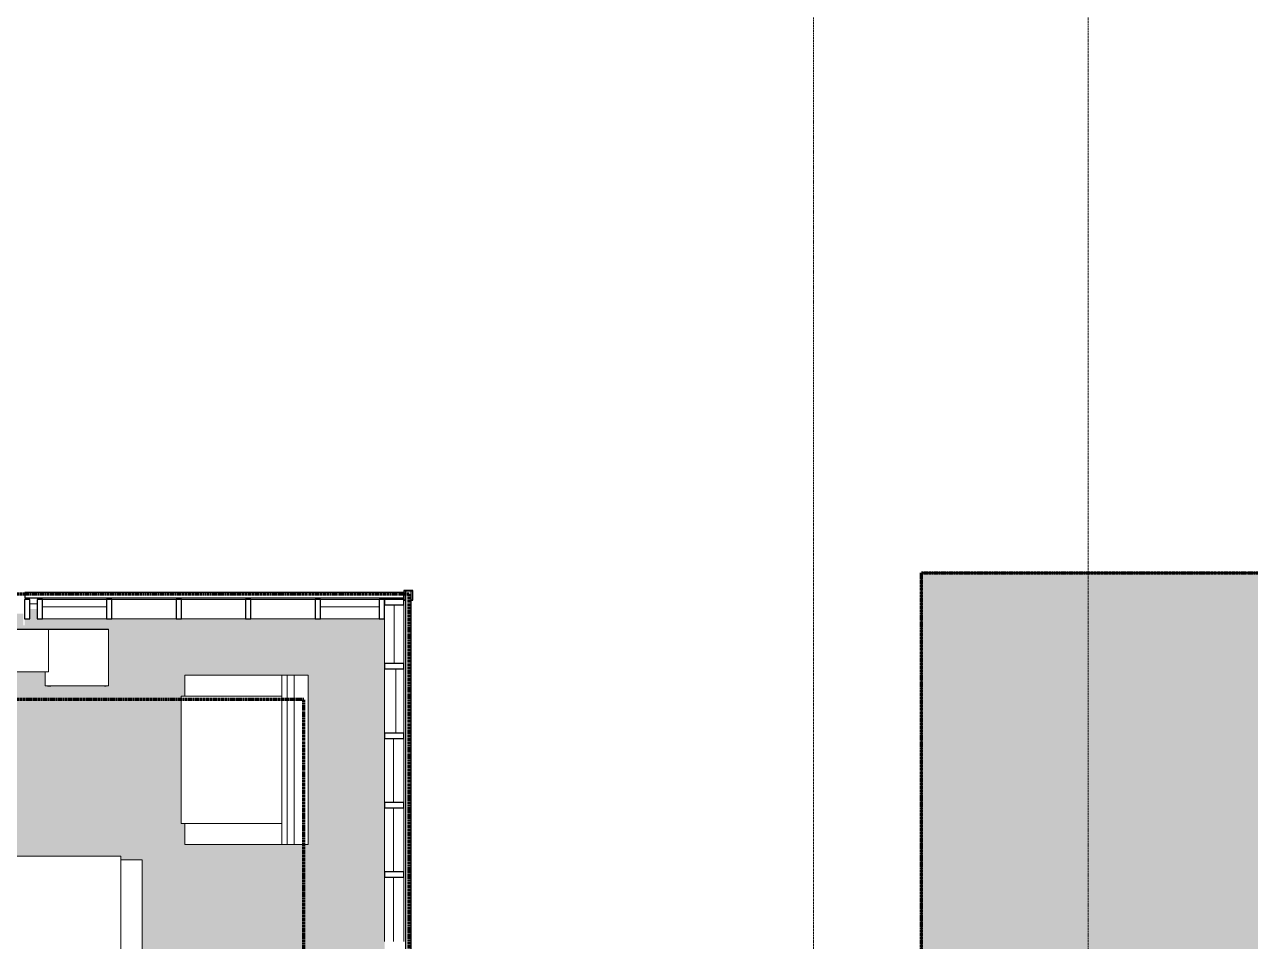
# Model space of a CAD drawing. Header units: inches. Extents: x -4830 to -235, y 9551 to 12852.
# Drawn here: x -2176.9 to -1829.5, y 10753 to 11012.8 of the extents above; entities that cross this region are included whole.
import ezdxf

# ---------------------------------------------------------------- set-up
doc = ezdxf.new("R2010")
doc.units = ezdxf.units.IN
doc.header["$MEASUREMENT"] = 0
doc.linetypes.add('Aligning Line 1_8_', pattern=[0.25, 0.125, -0.125])
doc.linetypes.add('Double Dash 3_8_', pattern=[1, 0.375, -0.125, 0.125, -0.125, 0.125, -0.125])
for name, color, linetype, lineweight in [('0-1', 7, 'Continuous', 5), ('0-2', 7, 'Continuous', 9), ('0-4', 147, 'Aligning Line 1_8_', 9), ('A-AREA-1', 10, 'Continuous', 35), ('A-AREA-PATT-2', 254, 'Continuous', 9), ('A-FLOR', 192, 'Continuous', 9), ('A-FLOR-1', 7, 'Continuous', 9), ('A-GLAZ-CWMG', 51, 'Continuous', 9), ('A-GLAZ-CWMG-1', 51, 'Continuous', 25), ('A-WALL-3', 113, 'Continuous', 25), ('C-PROP-LINE-1', 90, 'Double Dash 3_8_', 70), ('G-ANNO-SYMB', 111, 'Aligning Line 1_8_', 9), ('G-ANNO-SYMB-1', 147, 'Aligning Line 1_8_', 9), ('I-FURN', 30, 'Continuous', 9), ('I-FURN-1', 7, 'Continuous', 9)]:
    doc.layers.add(name, color=color, linetype=linetype, lineweight=lineweight)

# ---------------------------------------------------------------- blocks, each defined once
blk = doc.blocks.new('CTR - 2nd Phase_rvt-1-FLOOR PLAN - 3RD FLOOR')
at = {"layer": 'A-AREA-PATT-2'}
blk.add_hatch(color=256, dxfattribs=at).paths.add_polyline_path([(-1610.72, 10379.79), (-1610.72, 10857.39), (-1922.72, 10857.39), (-1922.72, 10379.79), (-1620.2, 10379.79)], flags=0)
at = {"layer": 'A-AREA-1'}
for p, q in [((-1226.72, 10857.39), (-1922.72, 10857.39)), ((-1922.72, 10857.39), (-1922.72, 10012.59))]:
    blk.add_line(p, q, dxfattribs=at)
at = {"layer": 'A-FLOR-1'}
for p, q in [((-1226.72, 10857.39), (-1922.72, 10857.39)), ((-1922.72, 10857.39), (-1922.72, 10012.59))]:
    blk.add_line(p, q, dxfattribs=at)
blk = doc.blocks.new('Entertainment_Center_14771 - Entertainment_Center_14771-V47-FLOOR PLAN - 3RD FLOOR')
at = {"layer": 'I-FURN-1'}
for p, q in [((-36, 6.12), (-19, 6.12)), ((-36, 6), (-36, 6.12)), ((-19, 6), (-36, 6)), ((-19, 6), (-36, 6)), ((-36, 6), (-36, -10)), ((-19, 6.12), (19, 6.12)), ((-19, 6), (-19, 6.12)), ((19, 6), (-19, 6)), ((19, 6), (-19, 6)), ((-19, 6), (-19, -6)), ((19, 6.12), (36, 6.12)), ((19, 6.12), (19, 6)), ((36, 6), (19, 6)), ((19, -6), (19, 6)), ((36, 6), (19, 6)), ((36, 6), (36, 6.12)), ((36, -10), (36, 6)), ((-19, -6), (19, -6)), ((-18, -10), (-18, -6)), ((18, -6), (18, -10)), ((-36, -10), (-18, -10)), ((-35.34, -10.03), (-34.85, -10.03)), ((-34.85, -10.03), (-34.85, -10)), ((-19.66, -10), (-19.66, -10.03)), ((-19.66, -10.03), (-18.66, -10.03)), ((-18.66, -10.03), (-18.66, -10)), ((18, -10), (36, -10)), ((18.66, -10), (18.66, -10.03)), ((18.66, -10.03), (19.66, -10.03)), ((19.66, -10.03), (19.66, -10)), ((34.85, -10), (34.85, -10.03)), ((34.85, -10.03), (35.34, -10.03))]:
    blk.add_line(p, q, dxfattribs=at)
blk = doc.blocks.new('Couch-Both_Arms-Generic - 1-1352606-FLOOR PLAN - 3RD FLOOR')
at = {"layer": 'I-FURN'}
for p, q in [((-42, 13.5), (42, 13.5)), ((42, 13.5), (-42, 13.5)), ((-42, 13.5), (-42, 10)), ((-42, 11.5), (42, 11.5)), ((42, 10), (42, 13.5)), ((-42, 10), (-42, -17.5)), ((-42, 10), (42, 10)), ((-36, -17.5), (-36, 10)), ((36, 10), (36, -17.5)), ((42, -17.5), (42, 10)), ((-42, -17.5), (-36, -17.5)), ((-36, -17.5), (-36, -18.5)), ((-36, -18.5), (36, -18.5)), ((36, -18.5), (36, -17.5)), ((36, -17.5), (42, -17.5))]:
    blk.add_line(p, q, dxfattribs=at)
at = {"layer": 'I-FURN-1'}
for p, q in [((42, 17.5), (-42, 17.5)), ((-42, 17.5), (-42, 13.5)), ((42, 13.5), (42, 17.5))]:
    blk.add_line(p, q, dxfattribs=at)
blk = doc.blocks.new('Couch-Both_Arms-Generic - 2-1352635-FLOOR PLAN - 3RD FLOOR')
at = {"layer": 'I-FURN'}
for p, q in [((-24, 13.5), (24, 13.5)), ((24, 13.5), (-24, 13.5)), ((-24, 13.5), (-24, 10)), ((-24, 11.5), (24, 11.5)), ((24, 10), (24, 13.5)), ((-24, 10), (-24, -17.5)), ((-24, 10), (24, 10)), ((-18, -17.5), (-18, 10)), ((18, 10), (18, -17.5)), ((24, -17.5), (24, 10)), ((-24, -17.5), (-18, -17.5)), ((-18, -17.5), (-18, -18.5)), ((-18, -18.5), (18, -18.5)), ((18, -18.5), (18, -17.5)), ((18, -17.5), (24, -17.5))]:
    blk.add_line(p, q, dxfattribs=at)
at = {"layer": 'I-FURN-1'}
for p, q in [((24, 17.5), (-24, 17.5)), ((-24, 17.5), (-24, 13.5)), ((24, 13.5), (24, 17.5))]:
    blk.add_line(p, q, dxfattribs=at)
blk = doc.blocks.new('CTR - 1st Phase - Unit Layouts_rvt-1-FLOOR PLAN - 3RD FLOOR')
at = {"layer": '0-2'}
blk.add_blockref('Entertainment_Center_14771 - Entertainment_Center_14771-V47-FLOOR PLAN - 3RD FLOOR', (-2189.12, 10835.39), dxfattribs=at)
for name, p, rotation in [('Couch-Both_Arms-Generic - 2-1352635-FLOOR PLAN - 3RD FLOOR', (-2114.05, 10804.44), 269.9999999999883), ('Couch-Both_Arms-Generic - 1-1352606-FLOOR PLAN - 3RD FLOOR', (-2185.61, 10758.61), 180)]:
    blk.add_blockref(name, p, dxfattribs=dict(at, rotation=rotation))
blk = doc.blocks.new('Family - ___-1869111-FLOOR PLAN - 3RD FLOOR')
at = {"layer": 'C-PROP-LINE-1'}
for p, q in [((-1922.72, 10012.59), (-1922.72, 10857.39)), ((-1922.72, 10857.39), (-1226.72, 10857.39))]:
    blk.add_line(p, q, dxfattribs=at)
blk = doc.blocks.new('Family - ___-1870007-FLOOR PLAN - 3RD FLOOR')
at = {"layer": 'C-PROP-LINE-1'}
for p, q in [((-2067.92, 10851.39), (-3400.05, 10851.39)), ((-2067.92, 9980.19), (-2067.92, 10851.39))]:
    blk.add_line(p, q, dxfattribs=at)
blk = doc.blocks.new('Family - ___-1870574-FLOOR PLAN - 3RD FLOOR')
at = {"layer": 'C-PROP-LINE-1'}
for p, q in [((-2097.82, 10821.49), (-3400.61, 10821.49)), ((-2097.82, 10010.09), (-2097.82, 10821.49))]:
    blk.add_line(p, q, dxfattribs=at)
blk = doc.blocks.new('CTR - 1st Phase - Common Walls_rvt-1-FLOOR PLAN - 3RD FLOOR')
at = {"layer": 'A-AREA-PATT-2'}
h = blk.add_hatch(color=256, dxfattribs=at)
h.paths.add_polyline_path([(-2475.12, 10389.99), (-2458.52, 10389.99), (-2458.52, 10441.66), (-2443.11, 10457.07), (-2439.75, 10453.72), (-2453.77, 10439.7), (-2453.77, 10418.79), (-2406.16, 10418.79), (-2406.16, 10466.26), (-2416.68, 10476.79), (-2418.54, 10474.93), (-2421.9, 10478.29), (-2379.49, 10520.7), (-2376.13, 10517.34), (-2377.28, 10516.19), (-2351.81, 10490.71), (-2310.07, 10490.71), (-2310.07, 10485.34), (-2314.82, 10485.34), (-2314.82, 10485.96), (-2353.77, 10485.96), (-2380.64, 10512.83), (-2413.33, 10480.14), (-2401.41, 10468.23), (-2401.41, 10443.16), (-2348.82, 10443.16), (-2348.82, 10419.16), (-2401.41, 10419.16), (-2401.41, 10418.79), (-2314.82, 10418.79), (-2314.82, 10449.34), (-2310.07, 10449.34), (-2310.07, 10418.79), (-2076.8, 10418.79), (-2076.8, 10435.18), (-2073.42, 10435.18), (-2073.42, 10473.2), (-2076.8, 10473.2), (-2076.8, 10546.6), (-2133.07, 10546.6), (-2133.07, 10545.85), (-2135.57, 10545.85), (-2135.57, 10546.6), (-2172.82, 10546.6), (-2172.82, 10547.98), (-2207.82, 10547.98), (-2207.82, 10546.6), (-2208.07, 10546.6), (-2208.07, 10545.85), (-2213.07, 10545.85), (-2213.07, 10546.6), (-2213.32, 10546.6), (-2213.32, 10547.98), (-2248.32, 10547.98), (-2248.32, 10546.6), (-2285.57, 10546.59), (-2285.57, 10545.85), (-2288.07, 10545.85), (-2288.07, 10546.6), (-2321.73, 10546.6), (-2334.3, 10559.17), (-2350.68, 10542.79), (-2354.04, 10546.15), (-2310.43, 10589.75), (-2310.43, 10613.75), (-2305.68, 10613.75), (-2305.68, 10621.75), (-2269.93, 10621.75), (-2269.93, 10613.75), (-2076.8, 10613.75), (-2076.8, 10627.18), (-2073.42, 10627.18), (-2073.42, 10665.2), (-2076.8, 10665.2), (-2076.8, 10703.98), (-2073.42, 10703.98), (-2073.42, 10742), (-2076.8, 10742), (-2076.8, 10742.38), (-2074.92, 10742.38), (-2074.92, 10844.39), (-2173.34, 10844.39), (-2173.34, 10847.14), (-2175.44, 10847.14), (-2175.44, 10844.39), (-2176.94, 10844.39), (-2176.94, 10842.51), (-2177.31, 10842.51), (-2177.31, 10845.89), (-2215.34, 10845.89), (-2215.34, 10842.51), (-2254.11, 10842.51), (-2254.11, 10845.89), (-2292.14, 10845.89), (-2292.14, 10842.51), (-2292.51, 10842.51), (-2292.51, 10845.89), (-2330.54, 10845.89), (-2330.54, 10842.51), (-2359.52, 10842.51), (-2359.52, 10707.76), (-2364.27, 10707.76), (-2364.27, 10842.51), (-2407.71, 10842.51), (-2407.71, 10845.89), (-2445.74, 10845.89), (-2445.74, 10842.51), (-2510.12, 10842.51), (-2510.12, 10803.73), (-2430.12, 10803.73), (-2430.12, 10725.73), (-2510.12, 10725.73), (-2510.12, 10661.19), (-2443.75, 10661.16), (-2443.75, 10656.44), (-2445.37, 10656.44), (-2445.37, 10621.06), (-2446.25, 10621.06), (-2446.25, 10657.06), (-2449.25, 10657.06), (-2449.25, 10621.06), (-2450.12, 10621.06), (-2450.12, 10626.44), (-2486.12, 10626.44), (-2486.12, 10560.61), (-2510.12, 10560.61), (-2510.12, 10552.59), (-2502.7, 10552.59), (-2501.73, 10552.46), (-2500.83, 10552.09), (-2500.06, 10551.5), (-2499.47, 10550.72), (-2499.1, 10549.82), (-2498.97, 10548.78), (-2498.97, 10547.47), (-2495.95, 10547.82), (-2494.95, 10549.01), (-2493.95, 10549.58), (-2492.44, 10549.94), (-2490.95, 10550.11), (-2488.96, 10549.94), (-2486.95, 10549.4), (-2484.62, 10548.52), (-2482.95, 10547.74), (-2480.95, 10546.35), (-2479.95, 10545.35), (-2479.45, 10544.48), (-2478.95, 10543.11), (-2478.95, 10542.11), (-2479.45, 10540.74), (-2479.95, 10539.87), (-2480.95, 10538.87), (-2482.95, 10537.48), (-2484.95, 10536.55), (-2486.95, 10535.82), (-2488.96, 10535.28), (-2490.95, 10535.11), (-2492.44, 10535.28), (-2492.95, 10535.37), (-2493.95, 10535.64), (-2494.95, 10536.21), (-2495.95, 10537.4), (-2498.97, 10537.75), (-2498.97, 10536.36), (-2499.1, 10535.4), (-2499.47, 10534.5), (-2500.06, 10533.73), (-2500.83, 10533.13), (-2501.73, 10532.76), (-2502.7, 10532.63), (-2510.12, 10532.63), (-2510.12, 10526.61), (-2489.84, 10526.61), (-2489.84, 10521.86), (-2510.12, 10521.86), (-2510.12, 10501.13), (-2494.59, 10501.13), (-2494.59, 10501.85), (-2489.84, 10501.85), (-2489.84, 10501.13), (-2465.18, 10501.13), (-2452.85, 10513.45), (-2449.5, 10510.09), (-2463.21, 10496.38), (-2510.12, 10496.38), (-2510.12, 10430.99), (-2511.12, 10430.99), (-2511.12, 10428.99), (-2513.06, 10428.99), (-2513.06, 10392.99), (-2511.12, 10392.99), (-2511.12, 10390.99), (-2510.12, 10390.99), (-2510.12, 10389.99), (-2476.81, 10389.99)], flags=0)
h.paths.add_polyline_path([(-2504.76, 10392.99), (-2511.12, 10392.99), (-2511.12, 10394.74), (-2475.12, 10394.74), (-2475.12, 10392.99), (-2501.12, 10392.99)], flags=0)
h.paths.add_polyline_path([(-2202.86, 10419.05), (-2202.86, 10499.05), (-2124.86, 10499.05), (-2124.86, 10419.05), (-2160.73, 10419.05)], flags=0)
h.paths.add_polyline_path([(-2340.79, 10419.16), (-2340.79, 10426.89), (-2340.67, 10427.86), (-2340.29, 10428.75), (-2339.7, 10429.53), (-2338.93, 10430.12), (-2338.03, 10430.49), (-2336.44, 10430.62), (-2335.68, 10430.62), (-2336.03, 10433.64), (-2337.22, 10434.64), (-2337.78, 10435.64), (-2338.14, 10437.15), (-2338.32, 10438.64), (-2338.14, 10440.63), (-2337.6, 10442.64), (-2336.88, 10444.64), (-2335.94, 10446.64), (-2334.56, 10448.64), (-2333.56, 10449.64), (-2332.69, 10450.14), (-2331.32, 10450.64), (-2330.32, 10450.64), (-2328.94, 10450.14), (-2328.08, 10449.64), (-2327.08, 10448.64), (-2325.69, 10446.64), (-2324.76, 10444.64), (-2324.03, 10442.64), (-2323.49, 10440.63), (-2323.32, 10438.64), (-2323.49, 10437.15), (-2323.58, 10436.64), (-2323.85, 10435.64), (-2324.42, 10434.64), (-2325.61, 10433.64), (-2325.95, 10430.62), (-2324.57, 10430.62), (-2323.6, 10430.49), (-2322.7, 10430.12), (-2321.93, 10429.53), (-2321.34, 10428.75), (-2320.97, 10427.86), (-2320.84, 10426.89), (-2320.84, 10419.16), (-2336.33, 10419.16)], flags=0)
h.paths.add_polyline_path([(-2121.86, 10419.55), (-2121.86, 10437.55), (-2103.86, 10437.55), (-2103.86, 10419.55)], flags=0)
h.paths.add_polyline_path([(-2205.79, 10419.55), (-2223.79, 10419.55), (-2223.79, 10437.55), (-2205.79, 10437.55)], flags=0)
h.paths.add_polyline_path([(-2434.6, 10424.25), (-2434.6, 10450.25), (-2409.6, 10450.25), (-2409.6, 10424.25), (-2431.49, 10424.25)], flags=0)
h.paths.add_polyline_path([(-2424.04, 10535.55), (-2427.4, 10538.9), (-2424.13, 10542.17), (-2450.12, 10568.17), (-2450.12, 10587.06), (-2445.37, 10587.06), (-2445.37, 10570.14), (-2420.77, 10545.53), (-2364.27, 10602.03), (-2364.27, 10656.44), (-2407.75, 10656.44), (-2407.75, 10661.19), (-2364.27, 10661.19), (-2364.27, 10671.76), (-2359.52, 10671.76), (-2359.52, 10600.06), (-2423.6, 10535.99)], flags=0)
h.paths.add_polyline_path([(-2170.82, 10547.98), (-2135.82, 10547.98), (-2135.82, 10551.35), (-2135.57, 10551.35), (-2135.57, 10552.1), (-2133.07, 10552.1), (-2133.07, 10551.35), (-2108.72, 10551.35), (-2108.72, 10553.35), (-2103.97, 10553.35), (-2103.97, 10551.35), (-2076.17, 10551.35), (-2076.17, 10550.38), (-2072.92, 10550.38), (-2072.92, 10552.38), (-2072.36, 10552.38), (-2072.36, 10586.4), (-2072.92, 10586.4), (-2072.92, 10588.4), (-2076.17, 10588.4), (-2076.17, 10585), (-2103.97, 10585), (-2103.97, 10583.35), (-2108.72, 10583.35), (-2108.72, 10585), (-2308.47, 10585), (-2330.94, 10562.53), (-2319.76, 10551.35), (-2288.07, 10551.35), (-2288.07, 10552.1), (-2285.57, 10552.1), (-2285.57, 10551.35), (-2285.32, 10551.35), (-2285.32, 10547.98), (-2250.32, 10547.98), (-2250.32, 10549.35), (-2213.32, 10549.35), (-2213.32, 10551.35), (-2213.07, 10551.35), (-2213.07, 10552.1), (-2208.07, 10552.1), (-2208.07, 10551.35), (-2207.82, 10551.35), (-2207.82, 10549.35), (-2170.82, 10549.35)], flags=0)
h.paths.add_polyline_path([(-2076.17, 10555.39), (-2101.05, 10555.39), (-2101.05, 10556.5), (-2101.55, 10556.58), (-2101.55, 10557.03), (-2101.05, 10557.03), (-2101.05, 10573.57), (-2101.55, 10573.64), (-2101.55, 10573.7), (-2101.05, 10573.7), (-2101.05, 10583.39), (-2075.8, 10583.39), (-2075.8, 10555.39)], flags=0)
h.paths.add_polyline_path([(-2269.93, 10589.75), (-2269.93, 10591.75), (-2305.68, 10591.75), (-2305.68, 10589.75), (-2301.21, 10589.75)], flags=0)
h.paths.add_polyline_path([(-2167.94, 10658.88), (-2168.53, 10658.88), (-2168.53, 10659.13), (-2171.16, 10659.13), (-2171.18, 10659.38), (-2172.11, 10659.43), (-2172.25, 10659.58), (-2172.25, 10661.75), (-2311.52, 10661.75), (-2311.52, 10697.75), (-2295.39, 10697.75), (-2295.39, 10706.53), (-2278.89, 10706.53), (-2278.89, 10697.75), (-2264.17, 10697.75), (-2264.17, 10706.53), (-2247.67, 10706.53), (-2247.67, 10697.75), (-2232.94, 10697.75), (-2232.94, 10706.53), (-2216.44, 10706.53), (-2216.44, 10697.75), (-2204.94, 10697.75), (-2204.94, 10706.53), (-2188.44, 10706.53), (-2188.44, 10697.75), (-2173.72, 10697.75), (-2173.72, 10706.53), (-2157.22, 10706.53), (-2157.22, 10697.75), (-2145.72, 10697.75), (-2145.72, 10706.53), (-2129.22, 10706.53), (-2129.22, 10697.75), (-2112.8, 10697.75), (-2112.8, 10661.75), (-2148.25, 10661.75), (-2148.25, 10659.58), (-2148.45, 10659.38), (-2149.34, 10659.38), (-2149.34, 10659.13), (-2153.2, 10659.13), (-2153.2, 10658.88), (-2154.91, 10658.88), (-2154.91, 10659.13), (-2164.4, 10659.13), (-2164.4, 10658.88), (-2164.99, 10658.88), (-2164.99, 10659.13), (-2165.58, 10659.13), (-2165.58, 10658.88), (-2166.17, 10658.88), (-2166.17, 10659.13), (-2166.76, 10659.13), (-2166.76, 10658.88), (-2167.35, 10658.88), (-2167.35, 10659.13), (-2167.94, 10659.13)], flags=0)
h.paths.add_polyline_path([(-2491.62, 10704.8), (-2509.62, 10704.8), (-2509.62, 10722.8), (-2491.62, 10722.8)], flags=0)
h.paths.add_polyline_path([(-2163.74, 10741.11), (-2227.61, 10741.11), (-2227.61, 10776.11), (-2221.61, 10776.11), (-2221.61, 10777.11), (-2149.61, 10777.11), (-2149.61, 10776.11), (-2143.61, 10776.11), (-2143.61, 10741.11), (-2160.73, 10741.11)], flags=0)
h.paths.add_polyline_path([(-2110.42, 10780.44), (-2131.55, 10780.44), (-2131.55, 10786.44), (-2132.55, 10786.44), (-2132.55, 10822.44), (-2131.55, 10822.44), (-2131.55, 10828.44), (-2096.55, 10828.44), (-2096.55, 10780.44), (-2104.05, 10780.44)], flags=0)
h.paths.add_polyline_path([(-2276.67, 10780.44), (-2276.67, 10828.44), (-2241.67, 10828.44), (-2241.67, 10822.44), (-2240.67, 10822.44), (-2240.67, 10786.44), (-2241.67, 10786.44), (-2241.67, 10780.44), (-2272.67, 10780.44)], flags=0)
h.paths.add_polyline_path([(-2509.62, 10806.73), (-2509.62, 10824.73), (-2491.62, 10824.73), (-2491.62, 10806.73), (-2507.75, 10806.73)], flags=0)
h.paths.add_polyline_path([(-2169.46, 10825.36), (-2171.12, 10825.39), (-2171.12, 10829.39), (-2207.12, 10829.39), (-2207.12, 10825.39), (-2225.12, 10825.39), (-2225.12, 10841.51), (-2153.12, 10841.51), (-2153.12, 10825.39), (-2169.46, 10825.39)], flags=0)
at = {"layer": 'G-ANNO-SYMB-1'}
blk.add_line((-1875.5, 12428.12), (-1875.5, 9706.24), dxfattribs=at)
at = {"layer": '0-4'}
for name in ['Family - ___-1869111-FLOOR PLAN - 3RD FLOOR', 'Family - ___-1870007-FLOOR PLAN - 3RD FLOOR', 'Family - ___-1870574-FLOOR PLAN - 3RD FLOOR']:
    blk.add_blockref(name, (0, 0), dxfattribs=at)
blk = doc.blocks.new('Rectangular Mullion - Stud - Vertical-1822958-FLOOR PLAN - 3RD FLOOR')
at = {"layer": 'A-GLAZ-CWMG-1'}
for p, q in [((-1.5, -2.75), (-1.5, 2.75)), ((-1.5, 2.75), (0, 2.75)), ((0, 2.75), (0, -2.75)), ((0, -2.75), (-1.5, -2.75))]:
    blk.add_line(p, q, dxfattribs=at)
blk = doc.blocks.new('Rectangular Mullion - Stud - Base_Head-1740475-FLOOR PLAN - 3RD FLOOR')
at = {"layer": 'A-GLAZ-CWMG'}
h = blk.add_hatch(dxfattribs=at)
h.set_pattern_fill('FP_31', color=256, style=0, pattern_type=2)
h.set_pattern_definition([(270, (-2072.361, 12062.38), (8, 5e-16), [])])
h.paths.add_polyline_path([(-2073.42, 12054.04), (-2069.61, 12054.04), (-2069.61, 12072.22), (-2075.11, 12072.22), (-2075.11, 12054.04)], flags=0)
for p, q in [((-2075.11, 12054.04), (-2075.11, 12072.22)), ((-2069.61, 12072.22), (-2069.61, 12054.04))]:
    blk.add_line(p, q, dxfattribs=at)
blk = doc.blocks.new('Rectangular Mullion - Stud - Vertical-1940144-FLOOR PLAN - 3RD FLOOR')
at = {"layer": 'A-GLAZ-CWMG-1'}
for p, q in [((0, -2.75), (0, 2.75)), ((0, 2.75), (1.5, 2.75)), ((1.5, 2.75), (1.5, -2.75)), ((1.5, -2.75), (0, -2.75))]:
    blk.add_line(p, q, dxfattribs=at)
blk = doc.blocks.new('Rectangular Mullion - Stud - Base_Head-1773364-FLOOR PLAN - 3RD FLOOR')
at = {"layer": 'A-GLAZ-CWMG'}
h = blk.add_hatch(dxfattribs=at)
h.set_pattern_fill('FP_29', color=256, style=0, pattern_type=2)
h.set_pattern_definition([(90, (-3856.286, 12058.411), (-8, 5e-16), [])])
h.paths.add_polyline_path([(-3857.97, 12048.57), (-3853.54, 12048.57), (-3853.54, 12066.75), (-3859.04, 12066.75), (-3859.04, 12048.57)], flags=0)
for p, q in [((-3859.04, 12048.57), (-3859.04, 12066.75)), ((-3853.54, 12066.75), (-3853.54, 12048.57))]:
    blk.add_line(p, q, dxfattribs=at)
blk = doc.blocks.new('Rectangular Mullion - Stud - Base_Head-V106-FLOOR PLAN - 3RD FLOOR')
at = {"layer": 'A-GLAZ-CWMG'}
h = blk.add_hatch(dxfattribs=at)
h.set_pattern_fill('FP_64', color=256, style=0, pattern_type=2)
h.set_pattern_definition([(270, (-2072.174, 10840.048), (8, 5e-16), [])])
h.paths.add_polyline_path([(-2069.42, 10831.71), (-2069.49, 10848.39), (-2074.92, 10848.39), (-2074.92, 10831.71), (-2070.67, 10831.71)], flags=0)
for p, q in [((-2069.42, 10848.39), (-2069.42, 10831.71)), ((-2074.92, 10831.71), (-2074.92, 10844.39))]:
    blk.add_line(p, q, dxfattribs=at)
blk = doc.blocks.new('Rectangular Mullion - Stud - Vertical-1822956-FLOOR PLAN - 3RD FLOOR')
at = {"layer": 'A-GLAZ-CWMG-1'}
for p, q in [((0, -2.75), (0, 2.75)), ((0, 2.75), (1.5, 2.75)), ((1.5, 2.75), (1.5, -2.75)), ((1.5, -2.75), (0, -2.75))]:
    blk.add_line(p, q, dxfattribs=at)
blk = doc.blocks.new('Rectangular Mullion - Profile_Polycarbonate_Upper and left-1739822-FLOOR PLAN - 3RD FLOOR')
at = {"layer": 'A-GLAZ-CWMG-1'}
for p, q in [((-2.75, 1.29), (0, 1.29)), ((-2.75, 0.79), (-2.75, 1.29)), ((-2.5, 0.79), (-2.75, 0.79)), ((-0.06, 1.22), (-2.69, 1.22)), ((-2.69, 1.22), (-2.69, 0.85)), ((-2.69, 0.85), (-2.5, 0.85)), ((-2.5, 0.85), (-2.5, 0.79)), ((-0.06, -1.15), (-0.06, 1.22)), ((0, 1.29), (0, -1.21)), ((-2.75, -1.21), (-2.75, -0.79)), ((-2.75, -0.79), (-2.5, -0.79)), ((0, -1.21), (-2.75, -1.21)), ((-2.5, -0.85), (-2.69, -0.85)), ((-2.69, -0.85), (-2.69, -1.15)), ((-2.69, -1.15), (-0.06, -1.15)), ((-2.5, -0.79), (-2.5, -0.85))]:
    blk.add_line(p, q, dxfattribs=at)
blk = doc.blocks.new('Rectangular Mullion - Stud - Vertical-1822696-FLOOR PLAN - 3RD FLOOR')
at = {"layer": 'A-GLAZ-CWMG-1'}
for p, q in [((-1.5, 2.75), (0, 2.75)), ((-1.5, -2.75), (-1.5, 2.75)), ((0, 2.75), (0, -2.75)), ((0, -2.75), (-1.5, -2.75))]:
    blk.add_line(p, q, dxfattribs=at)
blk = doc.blocks.new('Rectangular Mullion - Stud - Vertical-1994785-FLOOR PLAN - 3RD FLOOR')
at = {"layer": 'A-GLAZ-CWMG-1'}
for p, q in [((-1.5, 2.75), (-1.5, -2.75)), ((0, 2.75), (-1.5, 2.75)), ((0, -2.75), (0, 2.75)), ((-1.5, -2.75), (0, -2.75))]:
    blk.add_line(p, q, dxfattribs=at)
blk = doc.blocks.new('Rectangular Mullion - Stud - Base_Head-1994783-FLOOR PLAN - 3RD FLOOR')
at = {"layer": 'A-GLAZ-CWMG'}
h = blk.add_hatch(dxfattribs=at)
h.set_pattern_fill('FP_62', color=256, style=0, pattern_type=2)
h.set_pattern_definition([(90, (-2072.174, 10075.766), (-8, 5e-16), [])])
h.paths.add_polyline_path([(-2070.67, 10065.92), (-2069.42, 10065.92), (-2069.42, 10084.11), (-2074.92, 10084.11), (-2074.92, 10065.92), (-2073.42, 10065.92)], flags=0)
for p, q in [((-2074.92, 10084.11), (-2074.92, 10065.92)), ((-2069.42, 10065.92), (-2069.42, 10084.11))]:
    blk.add_line(p, q, dxfattribs=at)
blk = doc.blocks.new('Rectangular Mullion - Stud - Base_Head-1741132-FLOOR PLAN - 3RD FLOOR')
at = {"layer": 'A-GLAZ-CWMG'}
h = blk.add_hatch(dxfattribs=at)
h.set_pattern_fill('FP_25', color=256, style=0, pattern_type=2)
h.set_pattern_definition([(180, (-3829.448, 12114.339), (-1e-15, -8), [])])
h.paths.add_polyline_path([(-3837.79, 12111.59), (-3819.61, 12111.59), (-3819.61, 12117.09), (-3837.79, 12117.09), (-3837.79, 12112.84)], flags=0)
for p, q in [((-3819.61, 12117.09), (-3837.79, 12117.09)), ((-3837.79, 12111.59), (-3819.61, 12111.59))]:
    blk.add_line(p, q, dxfattribs=at)
blk = doc.blocks.new('Rectangular Mullion - Stud - Vertical-1822693-FLOOR PLAN - 3RD FLOOR')
at = {"layer": 'A-GLAZ-CWMG-1'}
for p, q in [((0, 2.75), (1.5, 2.75)), ((0, -2.75), (0, 2.75)), ((1.5, 2.75), (1.5, -2.75)), ((1.5, -2.75), (0, -2.75))]:
    blk.add_line(p, q, dxfattribs=at)
blk = doc.blocks.new('Rectangular Mullion - Stud - Base_Head-1769174-FLOOR PLAN - 3RD FLOOR')
at = {"layer": 'A-GLAZ-CWMG'}
h = blk.add_hatch(dxfattribs=at)
h.set_pattern_fill('FP_26', color=256, style=0, pattern_type=2)
h.set_pattern_definition([(180, (-3770.398, 12114.339), (1e-15, -8), [])])
h.paths.add_polyline_path([(-3776.27, 12111.59), (-3760.56, 12111.59), (-3760.56, 12117.09), (-3778.74, 12117.09), (-3778.74, 12111.59)], flags=0)
for p, q in [((-3760.56, 12117.09), (-3778.74, 12117.09)), ((-3778.74, 12111.59), (-3760.56, 12111.59))]:
    blk.add_line(p, q, dxfattribs=at)
blk = doc.blocks.new('Rectangular Mullion - Stud - Vertical-1822694-FLOOR PLAN - 3RD FLOOR')
at = {"layer": 'A-GLAZ-CWMG-1'}
for p, q in [((0, 2.75), (1.5, 2.75)), ((0, -2.75), (0, 2.75)), ((1.5, 2.75), (1.5, -2.75)), ((1.5, -2.75), (0, -2.75))]:
    blk.add_line(p, q, dxfattribs=at)
blk = doc.blocks.new('Rectangular Mullion - Stud - Base_Head-V105-FLOOR PLAN - 3RD FLOOR')
at = {"layer": 'A-GLAZ-CWMG'}
h = blk.add_hatch(dxfattribs=at)
h.set_pattern_fill('FP_63', color=256, style=0, pattern_type=2)
h.set_pattern_definition([(90, (-2072.174, 9997.031), (-8, 5e-16), [])])
h.paths.add_polyline_path([(-2074.92, 9988.69), (-2069.42, 9988.69), (-2069.42, 10005.37), (-2074.92, 10005.37)], flags=0)
for p, q in [((-2074.92, 10005.37), (-2074.92, 9988.69)), ((-2069.42, 9988.69), (-2069.42, 10005.37))]:
    blk.add_line(p, q, dxfattribs=at)

msp = doc.modelspace()

# ---------------------------------------------------------------- linework, layer by layer
at = {"layer": 'A-FLOR'}
msp.add_line((-2173.34, 10848.64), (-2175.44, 10848.64), dxfattribs=at)
at = {"layer": 'A-WALL-3'}
for p, q in [((-2069.49, 10851.89), (-2176.87, 10851.89)), ((-2176.87, 10851.89), (-2176.87, 10850.31)), ((-2176.87, 10850.31), (-2069.49, 10850.31)), ((-2069.49, 10850.31), (-2069.49, 10851.89)), ((-2067.42, 10852.33), (-2069, 10852.33)), ((-2069, 10852.33), (-2069, 10742.25)), ((-2067.42, 10742.25), (-2067.42, 10852.33))]:
    msp.add_line(p, q, dxfattribs=at)
at = {"layer": 'G-ANNO-SYMB'}
msp.add_line((-1953.41, 12461.73), (-1953.41, 9706.24), dxfattribs=at)

# ---------------------------------------------------------------- block references
at = {"layer": '0-1'}
for name in ['CTR - 2nd Phase_rvt-1-FLOOR PLAN - 3RD FLOOR', 'CTR - 1st Phase - Common Walls_rvt-1-FLOOR PLAN - 3RD FLOOR', 'CTR - 1st Phase - Unit Layouts_rvt-1-FLOOR PLAN - 3RD FLOOR']:
    msp.add_blockref(name, (0, 0), dxfattribs=at)
at = {"layer": 'A-GLAZ-CWMG'}
for name, p, rotation in [('Rectangular Mullion - Stud - Vertical-1994785-FLOOR PLAN - 3RD FLOOR', (-2176.94, 10847.14), 180), ('Rectangular Mullion - Stud - Base_Head-1994783-FLOOR PLAN - 3RD FLOOR', (7912.27, 12919.31), 89.999999999999), ('Rectangular Mullion - Stud - Base_Head-V105-FLOOR PLAN - 3RD FLOOR', (7912.27, 12919.31), 90.00000000000297), ('Rectangular Mullion - Stud - Base_Head-1773364-FLOOR PLAN - 3RD FLOOR', (-5928.46, 22878.77), 180)]:
    msp.add_blockref(name, p, dxfattribs=dict(at, rotation=rotation))
at = {"layer": 'A-GLAZ-CWMG', "extrusion": (0, 0, -1)}
for name, p, rotation in [('Rectangular Mullion - Stud - Vertical-1822693-FLOOR PLAN - 3RD FLOOR', (2173.34, 10847.14), 180), ('Rectangular Mullion - Stud - Vertical-1822693-FLOOR PLAN - 3RD FLOOR', (2153.66, 10847.14), 180), ('Rectangular Mullion - Stud - Vertical-1822693-FLOOR PLAN - 3RD FLOOR', (2133.97, 10847.14), 180), ('Rectangular Mullion - Stud - Vertical-1822694-FLOOR PLAN - 3RD FLOOR', (2114.29, 10847.14), 180), ('Rectangular Mullion - Stud - Vertical-1822694-FLOOR PLAN - 3RD FLOOR', (2094.61, 10847.14), 180), ('Rectangular Mullion - Stud - Vertical-1822696-FLOOR PLAN - 3RD FLOOR', (2074.92, 10847.14), 180), ('Rectangular Mullion - Stud - Vertical-1822958-FLOOR PLAN - 3RD FLOOR', (2072.17, 10849.89), 89.99999999999284), ('Rectangular Mullion - Profile_Polycarbonate_Upper and left-1739822-FLOOR PLAN - 3RD FLOOR', (2068.21, 10852.39), 89.99999999999118), ('Rectangular Mullion - Stud - Vertical-1822956-FLOOR PLAN - 3RD FLOOR', (2072.17, 10830.21), 89.99999999999284), ('Rectangular Mullion - Stud - Vertical-1822956-FLOOR PLAN - 3RD FLOOR', (2072.17, 10810.52), 89.99999999999284), ('Rectangular Mullion - Stud - Vertical-1940144-FLOOR PLAN - 3RD FLOOR', (2072.17, 10790.84), 89.99999999999284), ('Rectangular Mullion - Stud - Vertical-1940144-FLOOR PLAN - 3RD FLOOR', (2072.17, 10771.16), 89.99999999999284)]:
    msp.add_blockref(name, p, dxfattribs=dict(at, rotation=rotation))
at = {"layer": 'A-GLAZ-CWMG'}
for name, p in [('Rectangular Mullion - Stud - Base_Head-1741132-FLOOR PLAN - 3RD FLOOR', (1685.63, -1267.2)), ('Rectangular Mullion - Stud - Base_Head-1741132-FLOOR PLAN - 3RD FLOOR', (1705.32, -1267.2)), ('Rectangular Mullion - Stud - Base_Head-1769174-FLOOR PLAN - 3RD FLOOR', (1665.95, -1267.2)), ('Rectangular Mullion - Stud - Base_Head-V106-FLOOR PLAN - 3RD FLOOR', (0, 0)), ('Rectangular Mullion - Stud - Base_Head-1740475-FLOOR PLAN - 3RD FLOOR', (0.19, -1261.7)), ('Rectangular Mullion - Stud - Base_Head-1740475-FLOOR PLAN - 3RD FLOOR', (0.19, -1281.38)), ('Rectangular Mullion - Stud - Base_Head-1740475-FLOOR PLAN - 3RD FLOOR', (0.19, -1301.07))]:
    msp.add_blockref(name, p, dxfattribs=at)

doc.saveas('drawing.dxf')
